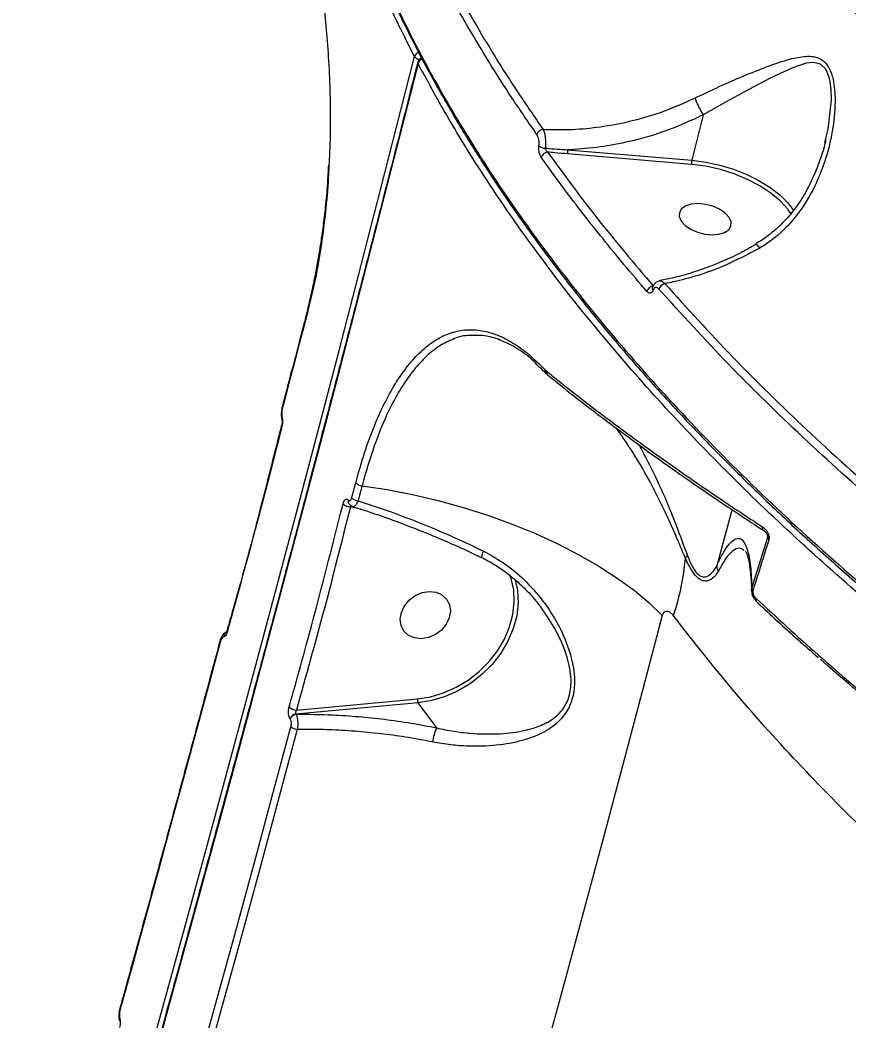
# Model space of a CAD drawing. Header units: millimetres. Extents: x -7151 to 6134, y -5040 to 5562.
# Drawn here: x -3970.8 to -3830.7, y -452.3 to -283.1 of the extents above; entities that cross this region are included whole.
import ezdxf

# ---------------------------------------------------------------- set-up
doc = ezdxf.new("R2010")
doc.units = ezdxf.units.MM
for name, color, linetype in [('DIKOM_ОБЪЕКТ', 7, 'Continuous'), ('DIKOM_РАЗМЕР_ЗОНА', 7, 'Continuous'), ('DIKOM_РАЗМЕР_ОБЪЕКТА', 7, 'Continuous')]:
    doc.layers.add(name, color=color, linetype=linetype)
doc.styles.add('style1', font='arial.ttf', dxfattribs={"width": 0.8})
doc.dimstyles.new('1-50', dxfattribs={"dimtxt": 300, "dimasz": 200, "dimexe": 100, "dimexo": 0, "dimgap": 100, "dimtad": 1, "dimtxsty": 'style1', "dimcen": 200, "dimclrd": 7, "dimclre": 7, "dimclrt": 7, "dimadec": 1, "dimazin": 2, "dimtfac": 1, "dimtmove": 0, "dimatfit": 2, "dimfxl": 0, "dimlwd": 25, "dimlwe": 18, "dimarcsym": 0})

# ---------------------------------------------------------------- blocks, each defined once
blk = doc.blocks.new('*D0')
at = {"layer": 'Defpoints', "color": 0, "transparency": 16777216}
for p in [(4133.55, 168.74), (-4567.47, -1241.13), (4133.55, -4153.12)]:
    blk.add_point(p, dxfattribs=at)
at = {"layer": 'DIKOM_РАЗМЕР_ОБЪЕКТА', "color": 7, "lineweight": 18, "transparency": 16777216}
for p, q in [((4133.55, 168.74), (4133.55, -4253.12)), ((-4567.47, -1241.13), (-4567.47, -4253.12))]:
    blk.add_line(p, q, dxfattribs=at)
at = {"layer": 'DIKOM_РАЗМЕР_ОБЪЕКТА', "color": 7, "lineweight": 25, "transparency": 16777216}
blk.add_line((-4367.47, -4153.12), (3933.55, -4153.12), dxfattribs=at)
at = {"layer": 'DIKOM_РАЗМЕР_ОБЪЕКТА', "color": 7, "transparency": 16777216}
for points in [[(-4367.47, -4119.79), (-4367.47, -4186.45), (-4567.47, -4153.12)], [(3933.55, -4119.79), (3933.55, -4186.45), (4133.55, -4153.12)]]:
    blk.add_solid(points, dxfattribs=at)
at = {"layer": 'DIKOM_РАЗМЕР_ОБЪЕКТА', "color": 7, "transparency": 16777216, "insert": (150.61, -3899.95), "char_height": 300, "attachment_point": 5, "style": 'style1'}
blk.add_mtext('8700', dxfattribs=at)
blk = doc.blocks.new('*D1')
at = {"layer": 'Defpoints', "color": 0, "transparency": 16777216}
for p in [(-2392.45, 3674.75), (-6010.84, -1738.88), (-3202.89, -1738.88)]:
    blk.add_point(p, dxfattribs=at)
at = {"layer": 'DIKOM_РАЗМЕР_ОБЪЕКТА', "color": 7, "lineweight": 18, "transparency": 16777216}
for p, q in [((-2392.45, 3674.75), (-6110.84, 3674.75)), ((-3202.89, -1738.88), (-6110.84, -1738.88))]:
    blk.add_line(p, q, dxfattribs=at)
at = {"layer": 'DIKOM_РАЗМЕР_ОБЪЕКТА', "color": 7, "lineweight": 25, "transparency": 16777216}
blk.add_line((-6010.84, 3474.75), (-6010.84, -1538.88), dxfattribs=at)
at = {"layer": 'DIKOM_РАЗМЕР_ОБЪЕКТА', "color": 7, "transparency": 16777216}
for points in [[(-6044.18, 3474.75), (-5977.51, 3474.75), (-6010.84, 3674.75)], [(-6044.18, -1538.88), (-5977.51, -1538.88), (-6010.84, -1738.88)]]:
    blk.add_solid(points, dxfattribs=at)
at = {"layer": 'DIKOM_РАЗМЕР_ОБЪЕКТА', "color": 7, "transparency": 16777216, "insert": (-6264.01, 967.94), "char_height": 300, "attachment_point": 5, "rotation": 90, "style": 'style1'}
blk.add_mtext('5400', dxfattribs=at)
blk = doc.blocks.new('*D2')
at = {"layer": 'Defpoints', "color": 0, "transparency": 16777216}
for p in [(-3409.24, 5551.13), (-6701.17, -3742.74), (-3065.41, -3742.74)]:
    blk.add_point(p, dxfattribs=at)
at = {"layer": 'DIKOM_РАЗМЕР_ЗОНА', "color": 7, "lineweight": 18, "transparency": 16777216}
for p, q in [((-3409.24, 5551.13), (-6801.17, 5551.13)), ((-3065.41, -3742.74), (-6801.17, -3742.74))]:
    blk.add_line(p, q, dxfattribs=at)
at = {"layer": 'DIKOM_РАЗМЕР_ЗОНА', "color": 7, "lineweight": 25, "transparency": 16777216}
blk.add_line((-6701.17, 5351.13), (-6701.17, -3542.74), dxfattribs=at)
at = {"layer": 'DIKOM_РАЗМЕР_ЗОНА', "color": 7, "transparency": 16777216}
for points in [[(-6734.5, 5351.13), (-6667.84, 5351.13), (-6701.17, 5551.13)], [(-6734.5, -3542.74), (-6667.84, -3542.74), (-6701.17, -3742.74)]]:
    blk.add_solid(points, dxfattribs=at)
at = {"layer": 'DIKOM_РАЗМЕР_ЗОНА', "color": 7, "transparency": 16777216, "insert": (-6954.45, 885.88), "char_height": 300, "attachment_point": 5, "rotation": 90, "style": 'style1'}
blk.add_mtext('9300', dxfattribs=at)
blk = doc.blocks.new('*D3')
at = {"layer": 'Defpoints', "color": 0, "transparency": 16777216}
for p in [(6133.55, 253.24), (-5802.46, -2467.19), (6133.55, -4939.78)]:
    blk.add_point(p, dxfattribs=at)
at = {"layer": 'DIKOM_РАЗМЕР_ЗОНА', "color": 7, "lineweight": 18, "transparency": 16777216}
for p, q in [((6133.55, 253.24), (6133.55, -5039.78)), ((-5802.46, -2467.19), (-5802.46, -5039.78))]:
    blk.add_line(p, q, dxfattribs=at)
at = {"layer": 'DIKOM_РАЗМЕР_ЗОНА', "color": 7, "lineweight": 25, "transparency": 16777216}
blk.add_line((-5602.46, -4939.78), (5933.55, -4939.78), dxfattribs=at)
at = {"layer": 'DIKOM_РАЗМЕР_ЗОНА', "color": 7, "transparency": 16777216}
for points in [[(-5602.46, -4906.44), (-5602.46, -4973.11), (-5802.46, -4939.78)], [(5933.55, -4906.44), (5933.55, -4973.11), (6133.55, -4939.78)]]:
    blk.add_solid(points, dxfattribs=at)
at = {"layer": 'DIKOM_РАЗМЕР_ЗОНА', "color": 7, "transparency": 16777216, "insert": (186.61, -4686.61), "char_height": 300, "attachment_point": 5, "style": 'style1'}
blk.add_mtext('11950', dxfattribs=at)

msp = doc.modelspace()

# ---------------------------------------------------------------- linework, layer by layer
at = {"layer": 'DIKOM_ОБЪЕКТ', "color": 7, "linetype": 'Continuous', "lineweight": 15}
for p, q in [((-3855.363, -299.188), (-3857.289, -306.843)), ((-3834.828, -303.852), (-3834.715, -303.415)), ((-3857.317, -307.538), (-3878.296, -305.771)), ((-3878.269, -305.076), (-3857.289, -306.843)), ((-3840.881, -314.258), (-3840.032, -315.393)), ((-3919.329, -316.19), (-3919.327, -316.185)), ((-3840.565, -315.862), (-3841.002, -315.236)), ((-3863.947, -328.34), (-3863.942, -328.328)), ((-3882.096, -342.244), (-3881.924, -342.4)), ((-3881.954, -342.844), (-3881.92, -342.878)), ((-3881.924, -342.4), (-3881.901, -342.419)), ((-3881.669, -343.102), (-3881.661, -343.108)), ((-3926.581, -350.608), (-3926.579, -350.62)), ((-3915.341, -364.285), (-3915.331, -364.298)), ((-3915.22, -364.935), (-3915.21, -364.947)), ((-3913.119, -365.869), (-3914.99, -365.425)), ((-3852.964, -375.127), (-3850.458, -365.925)), ((-3844.449, -370.566), (-3844.467, -370.276)), ((-3847.131, -379.165), (-3844.449, -370.566)), ((-3935.85, -386.396), (-3935.847, -386.385)), ((-3937.036, -388.133), (-3937.033, -388.121)), ((-3903.538, -398.565), (-3924.195, -400.469)), ((-3924.115, -399.779), (-3903.665, -397.894)), ((-3900.397, -402.803), (-3903.538, -398.565)), ((-3924.195, -400.469), (-3924.185, -400.482)), ((-3925.161, -401.307), (-3925.171, -401.295))]:
    msp.add_line(p, q, dxfattribs=at)
at = {"layer": 'DIKOM_ОБЪЕКТ', "color": 7, "linetype": 'Continuous', "lineweight": 15, "flags": 128}
for points in [[(-3976.183, -554.766), (-3973.135, -544.149), (-3969.073, -529.933), (-3965.045, -515.755), (-3961.053, -501.623), (-3957.1, -487.548), (-3953.188, -473.538), (-3949.321, -459.603), (-3945.5, -445.751), (-3941.729, -431.992), (-3938.009, -418.335), (-3934.343, -404.789), (-3930.734, -391.362), (-3927.183, -378.064), (-3923.693, -364.903), (-3920.267, -351.888), (-3916.907, -339.027), (-3913.614, -326.329), (-3910.392, -313.802), (-3907.241, -301.454), (-3904.165, -289.294)], [(-3903.553, -290.468), (-3906.62, -302.592), (-3909.761, -314.903), (-3912.974, -327.392), (-3916.256, -340.052), (-3919.607, -352.874), (-3923.022, -365.85), (-3926.501, -378.972), (-3930.041, -392.23), (-3933.64, -405.616), (-3937.295, -419.121), (-3941.004, -432.737), (-3944.764, -446.455), (-3948.573, -460.265), (-3952.429, -474.158), (-3956.328, -488.126), (-3960.269, -502.159), (-3964.25, -516.248), (-3968.266, -530.384), (-3972.315, -544.557), (-3975.338, -555.085)], [(-3834.715, -303.415), (-3834.243, -301.589), (-3833.701, -296.613), (-3833.733, -294.878), (-3833.957, -293.218), (-3834.455, -291.757), (-3834.675, -291.393), (-3835.485, -290.634), (-3835.703, -290.527), (-3836.804, -290.316), (-3837.966, -290.453), (-3840.403, -291.26), (-3843.955, -292.924), (-3847.746, -294.935), (-3851.467, -296.977), (-3855.36, -299.178), (-3855.363, -299.18), (-3855.363, -299.18)], [(-3841.002, -315.236), (-3841.083, -315.13), (-3842.357, -313.722), (-3843.936, -312.388), (-3845.784, -311.161), (-3847.855, -310.07), (-3850.1, -309.142), (-3852.463, -308.4), (-3854.888, -307.861), (-3857.317, -307.538)], [(-3857.289, -306.843), (-3854.917, -307.152), (-3852.544, -307.663), (-3850.224, -308.363), (-3848.005, -309.237), (-3845.936, -310.267), (-3844.063, -311.431), (-3842.424, -312.702), (-3841.058, -314.054), (-3840.881, -314.258)], [(-3851.745, -319.063), (-3851.05, -318.585), (-3850.678, -317.963), (-3850.658, -317.248), (-3850.992, -316.497), (-3851.653, -315.773), (-3852.587, -315.132), (-3853.72, -314.628), (-3854.958, -314.301), (-3856.202, -314.177), (-3857.35, -314.267), (-3858.311, -314.563), (-3859.005, -315.042), (-3859.378, -315.664), (-3859.398, -316.379), (-3859.064, -317.129), (-3858.403, -317.854), (-3857.469, -318.494), (-3856.337, -318.998), (-3855.098, -319.325), (-3853.855, -319.449), (-3852.706, -319.359), (-3851.745, -319.063)], [(-3919.272, -316.264), (-3919.319, -316.227), (-3919.33, -316.193), (-3919.329, -316.19)], [(-3922.117, -332.081), (-3922.656, -334.147), (-3923.196, -336.217), (-3923.738, -338.291), (-3924.282, -340.369), (-3924.827, -342.451), (-3925.374, -344.536), (-3925.922, -346.626), (-3926.472, -348.72)], [(-3926.622, -351.791), (-3926.62, -351.759), (-3926.616, -351.741)], [(-3926.574, -351.925), (-3926.615, -351.84), (-3926.622, -351.791)], [(-3914.754, -363.915), (-3914.671, -363.597), (-3914.588, -363.28), (-3914.504, -362.962), (-3914.421, -362.645), (-3914.338, -362.328), (-3914.254, -362.011), (-3914.171, -361.694), (-3914.088, -361.377)], [(-3913.024, -361.872), (-3913.108, -362.189), (-3913.191, -362.506), (-3913.274, -362.823), (-3913.357, -363.14), (-3913.441, -363.457), (-3913.524, -363.774), (-3913.607, -364.091), (-3913.691, -364.409)], [(-3913.024, -361.872), (-3908.762, -362.525), (-3904.47, -363.358), (-3900.181, -364.364), (-3895.93, -365.536), (-3891.748, -366.864), (-3887.67, -368.339), (-3883.726, -369.948), (-3879.948, -371.679), (-3876.363, -373.519), (-3873.002, -375.453), (-3869.889, -377.467), (-3867.049, -379.544), (-3864.504, -381.668), (-3862.274, -383.824)], [(-3892.834, -373.981), (-3892.837, -373.979), (-3892.838, -373.977)], [(-3903.665, -397.894), (-3901.439, -397.535), (-3899.232, -396.874), (-3897.093, -395.926), (-3895.069, -394.711), (-3893.203, -393.256), (-3891.537, -391.592), (-3890.107, -389.756), (-3888.945, -387.789), (-3888.075, -385.733), (-3887.517, -383.633), (-3887.283, -381.535), (-3887.379, -379.485), (-3887.801, -377.528), (-3888.033, -376.851)], [(-3887.125, -377.739), (-3886.742, -379.581), (-3886.644, -381.695), (-3886.885, -383.858), (-3887.46, -386.024), (-3888.357, -388.144), (-3889.555, -390.173), (-3891.03, -392.066), (-3892.748, -393.782), (-3894.672, -395.283), (-3896.76, -396.536), (-3898.966, -397.514), (-3901.242, -398.195), (-3903.538, -398.565)], [(-3906.374, -383.27), (-3905.856, -382.169), (-3905.053, -381.194), (-3904.028, -380.424), (-3902.867, -379.923), (-3901.662, -379.729), (-3900.511, -379.86), (-3899.508, -380.305), (-3898.733, -381.027), (-3898.25, -381.968), (-3898.097, -383.052), (-3898.287, -384.191), (-3898.805, -385.292), (-3899.608, -386.267), (-3900.632, -387.037), (-3901.794, -387.538), (-3902.999, -387.731), (-3904.15, -387.6), (-3905.153, -387.156), (-3905.928, -386.434), (-3906.411, -385.493), (-3906.564, -384.409), (-3906.374, -383.27)], [(-3862.274, -383.824), (-3865.49, -396.041), (-3868.766, -408.393), (-3872.099, -420.872), (-3875.486, -433.471), (-3878.926, -446.182), (-3882.416, -458.995), (-3885.955, -471.903), (-3889.539, -484.898), (-3893.166, -497.971), (-3896.835, -511.113), (-3900.542, -524.317)], [(-3936.986, -388.286), (-3939.041, -395.924), (-3941.113, -403.6), (-3943.202, -411.312), (-3945.309, -419.06), (-3947.432, -426.841), (-3949.571, -434.654), (-3951.726, -442.498), (-3953.897, -450.37)], [(-3941.262, -462.194), (-3939.178, -454.636), (-3937.109, -447.106), (-3935.054, -439.606), (-3933.016, -432.136), (-3930.994, -424.699), (-3928.988, -417.296), (-3927, -409.929), (-3925.029, -402.599)], [(-3923.958, -403.065), (-3925.928, -410.39), (-3927.915, -417.752), (-3929.919, -425.15), (-3931.94, -432.581), (-3933.976, -440.045), (-3936.028, -447.54), (-3938.097, -455.065), (-3940.179, -462.617)]]:
    msp.add_lwpolyline(points, dxfattribs=at)
at = {"layer": 'DIKOM_ОБЪЕКТ', "color": 7, "linetype": 'Continuous', "lineweight": 15}
for centre, radius, start, end in [((-3903.07, -289.639), 1.148, 109.64495, 162.51208), ((-3903.141, -288.59), 1.243, 214.52191, 258.55444), ((-3903.251, -290.288), 0.352, 166.94672, 210.80657), ((-3902.624, -290.453), 1, 110.00018, 165.86384), ((-3902.454, -290.815), 1.152, 110.36056, 162.50542), ((-3882.239, -302.898), 1.293, 98.34477, 161.93274), ((-3882.038, -303.11), 1.691, 230.43467, 269.26971), ((-3881.514, -306.763), 1.296, 96.32856, 162.05694), ((-3876.653, -305.488), 1.667, 165.67566, 189.76882), ((-3855.683, -307.255), 1.658, 165.61029, 189.83418), ((-3863.544, -329.43), 1.377, 101.20914, 162.81172), ((-3861.51, -329.044), 1.391, 103.97318, 162.74215), ((-3863.434, -328.495), 0.536, 163.23817, 218.44618), ((-3921.899, -331.937), 0.261, 165.53983, 213.39542), ((-3881.467, -342.412), 0.651, 165.04292, 221.60047), ((-3881.194, -342.532), 0.742, 169.75227, 230.1389), ((-3881.172, -342.552), 0.741, 169.60482, 227.30734), ((-3926.283, -348.581), 0.235, 167.22252, 216.22965), ((-3926.194, -350.547), 0.392, 148.63433, 189.0131), ((-3912.885, -360.184), 1.694, 224.7488, 265.26665), ((-3914.97, -363.542), 1.883, 227.94514, 269.39009), ((-3914.629, -364.488), 0.74, 164.07626, 218.08343), ((-3914.618, -364.501), 0.742, 164.11295, 217.13524), ((-3913.545, -362.703), 1.712, 225.06795, 265.13082), ((-3844.739, -368.928), 0.649, 168.36542, 233.14601), ((-3843.891, -370.575), 0.558, 179.08762, 227.8829), ((-3890.22, -374.182), 2.626, 150.82181, 175.51378), ((-3857.023, -374.954), 1.605, 128.14627, 147.21739), ((-3899.189, -370.704), 40.956, 341.30431, 355.26558), ((-3846.588, -379.162), 0.544, 180.23876, 228.9241), ((-3845.927, -381.102), 0.536, 158.32951, 221.12461), ((-3935.386, -387.474), 1.006, 125.8876, 176.11896), ((-3935.638, -386.434), 0.215, 169.85608, 219.274), ((-3936.804, -388.143), 0.232, 177.50552, 218.06798), ((-3924.016, -397.816), 1.965, 227.37132, 267.13266), ((-3902.547, -398.03), 1.126, 173.08062, 208.40192), ((-3924.043, -401.639), 1.18, 97.43929, 163.04425), ((-3924.033, -401.651), 1.18, 97.4412, 163.04438), ((-3923.731, -401.079), 1.999, 229.49998, 263.46628), ((-3894.377, -405.837), 6.742, 153.24835, 174.40952), ((-3953.83, -450.264), 0.126, 172.26596, 237.53706), ((-3953.509, -452.21), 0.534, 149.09447, 194.54927)]:
    msp.add_arc(centre, radius, start, end, dxfattribs=at)
for points, knots in [([(-3869.223, -139.016), (-3870.119, -142.085), (-3872.098, -148.863), (-3873.812, -159.794), (-3874.577, -171.713), (-3874.104, -183.963), (-3872.444, -196.266), (-3869.619, -208.583), (-3865.692, -220.868), (-3860.596, -233.319), (-3854.301, -245.898), (-3846.798, -258.564), (-3838.251, -271.044), (-3828.708, -283.3), (-3818.245, -295.298), (-3806.696, -307.227), (-3794.055, -319.04), (-3780.341, -330.692), (-3765.843, -341.938), (-3750.626, -352.746), (-3734.771, -363.096), (-3718.032, -373.148), (-3700.431, -382.852), (-3682.012, -392.167), (-3664.487, -400.267), (-3648.077, -407.299), (-3637.921, -411.271), (-3632.838, -413.259)], [0, 0, 0, 0, 0.0333562, 0.0736626, 0.1151388, 0.1566488, 0.1981251, 0.2384609, 0.2788275, 0.3191634, 0.3606677, 0.4022057, 0.4437097, 0.484112, 0.524545, 0.5649471, 0.6065174, 0.6481217, 0.6896917, 0.7301948, 0.7707287, 0.8112325, 0.8529038, 0.8946083, 0.9362801, 0.9681102, 1, 1, 1, 1]), ([(-3921.809, -236.192), (-3921.779, -236.386), (-3921.41, -238.777), (-3920.415, -243.396), (-3918.8, -250.044), (-3916.846, -256.722), (-3914.594, -263.426), (-3912.033, -270.159), (-3909.162, -276.923), (-3905.979, -283.72), (-3902.494, -290.538), (-3898.717, -297.346), (-3894.661, -304.119), (-3890.335, -310.847), (-3885.735, -317.538), (-3880.861, -324.191), (-3875.714, -330.807), (-3870.293, -337.386), (-3864.601, -343.927), (-3858.635, -350.431), (-3852.396, -356.897), (-3845.883, -363.326), (-3839.103, -369.711), (-3832.075, -376.034), (-3824.819, -382.275), (-3817.352, -388.421), (-3809.675, -394.472), (-3801.788, -400.427), (-3793.692, -406.287), (-3785.387, -412.052), (-3776.873, -417.721), (-3768.15, -423.296), (-3759.219, -428.774), (-3750.079, -434.157), (-3740.733, -439.442), (-3731.204, -444.616), (-3721.522, -449.663), (-3711.71, -454.57), (-3701.778, -459.333), (-3691.724, -463.952), (-3681.548, -468.43), (-3671.25, -472.765), (-3660.831, -476.959), (-3650.29, -481.009), (-3639.628, -484.917), (-3628.845, -488.683), (-3617.94, -492.301), (-3607.684, -495.551), (-3601.033, -497.521), (-3598.083, -498.394)], [0, 0, 0, 0, 0.0019167, 0.0235525, 0.0451759, 0.06681, 0.0884727, 0.1101881, 0.1319809, 0.153875, 0.175888, 0.1979013, 0.219766, 0.2415625, 0.2633087, 0.2850218, 0.306719, 0.3284182, 0.3501318, 0.3718763, 0.3936685, 0.4155259, 0.4374661, 0.4594351, 0.4813338, 0.5031573, 0.5249235, 0.5466499, 0.5683541, 0.5900533, 0.611763, 0.6334967, 0.6552726, 0.6771069, 0.6990171, 0.7209868, 0.7429119, 0.7647513, 0.7865284, 0.8082613, 0.8299664, 0.8516612, 0.8733633, 0.8950841, 0.9168418, 0.9386526, 0.9605336, 0.9824917, 1, 1, 1, 1]), ([(-3921.662, -235.923), (-3921.03, -239.371), (-3919.555, -247.418), (-3915.702, -260.212), (-3910.348, -274.222), (-3903.804, -287.968), (-3896.226, -301.397), (-3887.721, -314.476), (-3878.064, -327.58), (-3867.24, -340.666), (-3855.257, -353.691), (-3842.201, -366.545), (-3828.093, -379.185), (-3812.971, -391.57), (-3796.775, -403.737), (-3779.516, -415.632), (-3761.228, -427.208), (-3742.314, -438.208), (-3722.855, -448.61), (-3702.939, -458.402), (-3682.242, -467.744), (-3660.805, -476.586), (-3638.681, -484.869), (-3617.719, -492.01), (-3604.052, -496.135), (-3598.008, -497.96)], [0, 0, 0, 0, 0.0339694, 0.0792694, 0.1246064, 0.1699064, 0.2123429, 0.2548096, 0.297246, 0.3408235, 0.384434, 0.4280116, 0.4720328, 0.5160882, 0.5601098, 0.6054103, 0.6507469, 0.6960471, 0.7400688, 0.7841243, 0.8281453, 0.873446, 0.9187831, 0.9640833, 1, 1, 1, 1]), ([(-3904.165, -289.294), (-3905.511, -286.612), (-3909.136, -279.385), (-3914.07, -267.609), (-3918.483, -254.038), (-3921.041, -244.575), (-3921.749, -239.699), (-3921.812, -239.27)], [0, 0, 0, 0, 0.160081, 0.4312698, 0.7026662, 0.9738546, 1, 1, 1, 1]), ([(-3883.468, -302.497), (-3884.892, -300.426), (-3889.058, -294.37), (-3895.283, -284.275), (-3901.817, -272.185), (-3907.477, -260.044), (-3910.439, -251.947), (-3911.92, -247.899)], [0, 0, 0, 0, 0.1144537, 0.334765, 0.5550759, 0.7775379, 1, 1, 1, 1]), ([(-3910.81, -247.146), (-3909.347, -251.145), (-3906.423, -259.145), (-3900.81, -271.22), (-3894.284, -283.321), (-3888.03, -293.472), (-3883.848, -299.553), (-3882.427, -301.619)], [0, 0, 0, 0, 0.2203106, 0.4406216, 0.6630839, 0.885545, 1, 1, 1, 1]), ([(-3919.985, -276.907), (-3919.932, -277.244), (-3919.646, -279.084), (-3919.233, -282.8), (-3918.778, -288.01), (-3918.484, -293.49), (-3918.371, -299.123), (-3918.408, -303.876), (-3918.566, -306.721), (-3918.618, -307.657)], [0, 0, 0, 0, 0.0391054, 0.2135278, 0.3885966, 0.5642296, 0.7393023, 0.9142103, 1, 1, 1, 1]), ([(-3856.759, -296.323), (-3855.377, -295.667), (-3852.577, -294.337), (-3848.478, -292.559), (-3844.478, -290.947), (-3840.996, -289.762), (-3838.461, -289.242), (-3836.76, -289.271), (-3835.478, -289.641), (-3834.253, -290.71), (-3833.508, -292.517), (-3833.165, -294.477), (-3832.991, -297.33), (-3833.329, -301.375), (-3834.489, -306.4), (-3836.394, -311.287), (-3838.819, -315.365), (-3841.608, -318.601), (-3843.895, -320.529), (-3845.385, -321.439), (-3845.789, -321.686)], [0, 0, 0, 0, 0.0704064, 0.1427068, 0.2195575, 0.2979667, 0.3555911, 0.384868, 0.4149672, 0.4491212, 0.4886805, 0.5172634, 0.5465218, 0.6240218, 0.7036978, 0.782813, 0.8640058, 0.92047, 0.9784149, 1, 1, 1, 1]), ([(-3903.594, -290.209), (-3904.08, -292.139), (-3905.492, -297.735), (-3907.876, -307.121), (-3910.764, -318.412), (-3913.714, -329.851), (-3916.72, -341.431), (-3919.782, -353.145), (-3922.9, -364.986), (-3926.069, -376.949), (-3929.29, -389.027), (-3932.56, -401.214), (-3935.878, -413.501), (-3939.241, -425.884), (-3942.648, -438.355), (-3946.097, -450.908), (-3949.586, -463.535), (-3953.113, -476.229), (-3956.677, -488.985), (-3960.275, -501.794), (-3963.905, -514.65), (-3967.566, -527.545), (-3971.256, -540.475), (-3973.881, -549.642), (-3975.283, -554.501), (-3975.437, -555.036)], [0, 0, 0, 0, 0.0243084, 0.070495, 0.1166827, 0.162871, 0.209059, 0.2552475, 0.3014364, 0.3476255, 0.3938147, 0.4400039, 0.4861935, 0.5323829, 0.5785729, 0.6247626, 0.6709528, 0.7171427, 0.7633329, 0.8095233, 0.8557135, 0.9019041, 0.9480943, 0.9942847, 1, 1, 1, 1]), ([(-3207.459, -494.038), (-3210.488, -495.409), (-3218.711, -499.131), (-3232.926, -504.653), (-3250.294, -510.407), (-3268.527, -515.45), (-3287.522, -519.772), (-3307.195, -523.346), (-3327.49, -526.158), (-3348.386, -528.185), (-3369.836, -529.44), (-3391.769, -529.927), (-3414.081, -529.644), (-3436.67, -528.591), (-3459.467, -526.765), (-3482.437, -524.153), (-3505.54, -520.776), (-3528.702, -516.649), (-3551.816, -511.794), (-3574.773, -506.233), (-3597.501, -499.976), (-3619.956, -493.019), (-3642.107, -485.389), (-3663.888, -477.114), (-3685.198, -468.236), (-3705.936, -458.792), (-3726.032, -448.809), (-3745.441, -438.292), (-3764.143, -427.27), (-3782.086, -415.78), (-3799.189, -403.878), (-3815.37, -391.617), (-3829.859, -379.62), (-3842.791, -367.948), (-3854.313, -356.654), (-3865.058, -345.165), (-3874.977, -333.532), (-3883.989, -321.861), (-3892.071, -310.18), (-3898.546, -299.729), (-3902.103, -293.149), (-3903.553, -290.468)], [0, 0, 0, 0, 0.0156533, 0.0424907, 0.0694122, 0.0963769, 0.1233417, 0.1502637, 0.1771004, 0.2039377, 0.2308593, 0.2578243, 0.2847892, 0.3117109, 0.3385481, 0.3653846, 0.392306, 0.4192702, 0.4462348, 0.4731562, 0.499993, 0.5268301, 0.5537514, 0.5807162, 0.6076811, 0.6346027, 0.6614393, 0.6882764, 0.7151979, 0.7421626, 0.7691275, 0.7960488, 0.8228858, 0.8459641, 0.8691647, 0.8923929, 0.9156208, 0.9388215, 0.961584, 0.9843465, 1, 1, 1, 1]), ([(-3882.427, -301.619), (-3880.972, -301.651), (-3877.954, -301.719), (-3873.307, -301.318), (-3868.112, -300.42), (-3862.482, -298.879), (-3858.68, -297.181), (-3856.759, -296.323)], [0, 0, 0, 0, 0.1665387, 0.3455574, 0.5267573, 0.7607846, 1, 1, 1, 1]), ([(-3856.759, -296.323), (-3856.747, -296.357), (-3856.675, -296.575), (-3856.488, -297.056), (-3856.151, -297.792), (-3855.753, -298.554), (-3855.493, -298.971), (-3855.363, -299.18)], [0, 0, 0, 0, 0.0429043, 0.2680111, 0.5119906, 0.7560126, 1, 1, 1, 1]), ([(-3855.363, -299.188), (-3857.343, -300.099), (-3861.347, -301.943), (-3867.263, -303.64), (-3872.793, -304.666), (-3876.293, -304.993), (-3878.12, -305.07), (-3878.269, -305.076)], [0, 0, 0, 0, 0.2754274, 0.5570728, 0.767802, 0.9811352, 1, 1, 1, 1]), ([(-3855.363, -299.18), (-3855.363, -299.181), (-3855.362, -299.183), (-3855.363, -299.186), (-3855.363, -299.188)], [0, 0, 0, 0, 0.4028489, 1, 1, 1, 1]), ([(-3883.115, -304.413), (-3883.097, -304.261), (-3883.063, -303.958), (-3883.107, -303.457), (-3883.218, -302.987), (-3883.353, -302.672), (-3883.445, -302.533), (-3883.468, -302.497)], [0, 0, 0, 0, 0.2256744, 0.4513729, 0.6801788, 0.9175861, 1, 1, 1, 1]), ([(-3882.427, -301.619), (-3882.398, -301.678), (-3882.287, -301.91), (-3882.128, -302.433), (-3882.007, -303.214), (-3881.973, -304.044), (-3882.031, -304.548), (-3882.06, -304.8)], [0, 0, 0, 0, 0.0811906, 0.3161484, 0.5445813, 0.7717919, 1, 1, 1, 1]), ([(-3882.748, -306.364), (-3882.772, -306.327), (-3882.867, -306.184), (-3883.007, -305.861), (-3883.121, -305.382), (-3883.167, -304.873), (-3883.132, -304.566), (-3883.115, -304.413)], [0, 0, 0, 0, 0.0825401, 0.3217051, 0.5512845, 0.7756116, 1, 1, 1, 1]), ([(-3834.653, -303.435), (-3834.667, -303.501), (-3834.909, -304.643), (-3835.593, -306.823), (-3836.793, -309.884), (-3838.213, -312.593), (-3839.769, -314.986), (-3841.484, -317.045), (-3843.453, -318.884), (-3845.141, -320.197), (-3846.228, -320.791), (-3846.533, -320.957)], [0, 0, 0, 0, 0.009321, 0.1602667, 0.3137031, 0.4611804, 0.5805498, 0.706881, 0.830693, 0.9524859, 1, 1, 1, 1]), ([(-3882.06, -304.8), (-3881.978, -304.806), (-3880.716, -304.907), (-3879.451, -304.994), (-3878.269, -305.076)], [0, 0, 0, 0, 0.06460107, 1, 1, 1, 1]), ([(-3882.06, -304.8), (-3882.06, -304.845), (-3882.06, -304.897), (-3882.035, -305.009), (-3881.983, -305.136), (-3881.867, -305.3), (-3881.751, -305.41), (-3881.676, -305.461), (-3881.657, -305.474)], [0, 0, 0, 0, 0.17223029, 0.19858784, 0.41202658, 0.64812752, 0.90856902, 1, 1, 1, 1]), ([(-3881.657, -305.474), (-3878.886, -309.263), (-3873.337, -316.849), (-3866.989, -324.333), (-3863.811, -328.079)], [0, 0, 0, 0, 0.4994491, 1, 1, 1, 1]), ([(-3878.296, -305.771), (-3879.024, -305.708), (-3880.144, -305.611), (-3881.264, -305.51), (-3881.657, -305.474)], [0, 0, 0, 0, 0.64952526, 1, 1, 1, 1]), ([(-3918.7, -307.649), (-3918.757, -308.69), (-3918.888, -311.078), (-3919.121, -313.931), (-3919.329, -315.712), (-3919.384, -316.176)], [0, 0, 0, 0, 0.3637671, 0.8339955, 1, 1, 1, 1]), ([(-3918.618, -307.657), (-3918.66, -308.637), (-3918.787, -311.529), (-3919.079, -314.379), (-3919.272, -316.264)], [0, 0, 0, 0, 0.3389354, 1, 1, 1, 1]), ([(-3864.86, -329.023), (-3865.188, -328.643), (-3866.832, -326.744), (-3870.795, -322.04), (-3876.544, -314.877), (-3880.679, -309.202), (-3882.748, -306.364)], [0, 0, 0, 0, 0.0507675, 0.2538462, 0.6266937, 1, 1, 1, 1]), ([(-3919.272, -316.264), (-3919.622, -318.979), (-3920.152, -323.092), (-3921.186, -328.31), (-3921.807, -330.824), (-3922.117, -332.081)], [0, 0, 0, 0, 0.49276591, 0.74638522, 1, 1, 1, 1]), ([(-3919.407, -316.179), (-3919.43, -316.406), (-3919.558, -317.638), (-3919.735, -318.838), (-3919.879, -319.816)], [0, 0, 0, 0, 0.1848938, 1, 1, 1, 1]), ([(-3919.879, -319.816), (-3919.92, -320.123), (-3920.134, -321.729), (-3920.622, -324.555), (-3921.358, -328.239), (-3921.9, -330.667), (-3922.217, -331.823), (-3922.223, -331.846)], [0, 0, 0, 0, 0.0724814, 0.3792656, 0.6867042, 0.993875, 1, 1, 1, 1]), ([(-3846.463, -321.08), (-3847.125, -321.46), (-3848.792, -322.417), (-3851.542, -323.72), (-3854.681, -325.01), (-3857.846, -326.058), (-3860.54, -326.789), (-3862.148, -327.069), (-3862.72, -327.169)], [0, 0, 0, 0, 0.12513447, 0.31522692, 0.50683872, 0.69961703, 0.89310876, 1, 1, 1, 1]), ([(-3845.789, -321.686), (-3845.811, -321.659), (-3845.904, -321.54), (-3846.107, -321.307), (-3846.334, -321.098), (-3846.405, -321.125), (-3846.436, -321.136)], [0, 0, 0, 0, 0.0676107, 0.2959744, 0.7022521, 1, 1, 1, 1]), ([(-3845.789, -321.686), (-3847.876, -322.789), (-3851.311, -324.605), (-3856.247, -326.37), (-3859.512, -327.251), (-3861.371, -327.603), (-3861.845, -327.694)], [0, 0, 0, 0, 0.3957745, 0.6516321, 0.9109977, 1, 1, 1, 1]), ([(-3862.738, -327.276), (-3862.828, -327.286), (-3863.104, -327.318), (-3863.49, -327.605), (-3863.799, -327.964), (-3863.891, -328.247), (-3863.924, -328.348)], [0, 0, 0, 0, 0.1576882, 0.4857698, 0.8170125, 1, 1, 1, 1]), ([(-3862.702, -327.242), (-3862.701, -327.242), (-3862.57, -327.179), (-3862.263, -327.295), (-3861.985, -327.561), (-3861.845, -327.694)], [0, 0, 0, 0, 0.0030463, 0.5013722, 1, 1, 1, 1]), ([(-3861.845, -327.694), (-3858.074, -331.857), (-3850.531, -340.184), (-3837.95, -352.472), (-3824.528, -364.603), (-3814.788, -372.482), (-3809.918, -376.421)], [0, 0, 0, 0, 0.2485956, 0.4971931, 0.7485967, 1, 1, 1, 1]), ([(-3863.853, -328.828), (-3863.865, -328.855), (-3863.924, -329), (-3864.071, -329.203), (-3864.321, -329.318), (-3864.598, -329.271), (-3864.772, -329.106), (-3864.86, -329.023)], [0, 0, 0, 0, 0.0535429, 0.2897497, 0.5263488, 0.7630533, 1, 1, 1, 1]), ([(-3863.944, -328.328), (-3863.947, -328.337), (-3863.953, -328.355), (-3863.95, -328.348), (-3863.948, -328.345)], [0, 0, 0, 0, 0.4829489, 1, 1, 1, 1]), ([(-3862.838, -328.631), (-3862.927, -328.548), (-3863.103, -328.382), (-3863.383, -328.336), (-3863.634, -328.451), (-3863.782, -328.655), (-3863.842, -328.801), (-3863.853, -328.828)], [0, 0, 0, 0, 0.2363908, 0.4726287, 0.7091496, 0.9458364, 1, 1, 1, 1]), ([(-3810.789, -377.469), (-3815.617, -373.565), (-3825.272, -365.756), (-3838.691, -353.648), (-3851.366, -341.29), (-3859.014, -332.851), (-3862.838, -328.631)], [0, 0, 0, 0, 0.2485954, 0.4971936, 0.7485969, 1, 1, 1, 1]), ([(-3922.154, -331.879), (-3922.694, -333.952), (-3924.132, -339.468), (-3925.597, -345.047), (-3926.512, -348.529)], [0, 0, 0, 0, 0.3758587, 1, 1, 1, 1]), ([(-3914.088, -361.377), (-3913.604, -359.653), (-3912.636, -356.206), (-3910.941, -351.636), (-3909.105, -347.591), (-3907.139, -344.115), (-3905.029, -341.166), (-3902.782, -338.805), (-3900.418, -337.041), (-3897.95, -335.895), (-3895.391, -335.403), (-3892.761, -335.547), (-3890.097, -336.314), (-3887.416, -337.711), (-3884.743, -339.633), (-3882.978, -341.375), (-3882.096, -342.244)], [0, 0, 0, 0, 0.0751077, 0.150215, 0.2212819, 0.2925769, 0.3636448, 0.4347699, 0.5061237, 0.577248, 0.64834, 0.7196594, 0.7907513, 0.8604298, 0.9303179, 1, 1, 1, 1]), ([(-3894.933, -336.485), (-3895.029, -336.484), (-3895.977, -336.472), (-3897.714, -337.057), (-3900.115, -338.259), (-3902.405, -340.127), (-3904.575, -342.575), (-3906.614, -345.572), (-3908.792, -349.62), (-3911.027, -354.933), (-3912.359, -359.559), (-3913.024, -361.872)], [0, 0, 0, 0, 0.012411, 0.1230916, 0.2341219, 0.3448046, 0.4554691, 0.566485, 0.6771526, 0.8385768, 1, 1, 1, 1]), ([(-3883.524, -341.272), (-3883.855, -340.956), (-3885.138, -339.728), (-3887.326, -338.297), (-3890.048, -337.011), (-3892.575, -336.372), (-3894.18, -336.449), (-3894.933, -336.485)], [0, 0, 0, 0, 0.0863351, 0.3346068, 0.5647607, 0.7956496, 1, 1, 1, 1]), ([(-3883.771, -341.156), (-3883.368, -341.501), (-3882.758, -342.024), (-3882.151, -342.686), (-3881.945, -342.91)], [0, 0, 0, 0, 0.6600978, 1, 1, 1, 1]), ([(-3881.954, -342.844), (-3881.939, -342.859), (-3881.85, -342.954), (-3881.751, -343.032), (-3881.669, -343.097)], [0, 0, 0, 0, 0.16674867, 1, 1, 1, 1]), ([(-3881.901, -342.419), (-3881.576, -342.681), (-3879.952, -343.993), (-3875.639, -347.41), (-3868.705, -352.683), (-3860.574, -358.538), (-3852.792, -363.912), (-3847.847, -367.168), (-3845.375, -368.797)], [0, 0, 0, 0, 0.0299909, 0.1499482, 0.3900566, 0.6301664, 0.815081, 1, 1, 1, 1]), ([(-3881.679, -343.105), (-3880.22, -344.281), (-3876.856, -346.991), (-3871.273, -351.252), (-3864.987, -355.886), (-3858.417, -360.538), (-3851.815, -365.06), (-3847.281, -368.03), (-3845.122, -369.444)], [0, 0, 0, 0, 0.1344772, 0.3100095, 0.4858182, 0.6621025, 0.8390483, 1, 1, 1, 1]), ([(-3926.507, -348.534), (-3926.522, -348.585), (-3926.611, -348.893), (-3926.672, -349.534), (-3926.681, -350.214), (-3926.581, -350.526), (-3926.557, -350.601)], [0, 0, 0, 0, 0.0786528, 0.4787759, 0.8760855, 1, 1, 1, 1]), ([(-3926.472, -348.72), (-3926.507, -348.877), (-3926.576, -349.191), (-3926.602, -349.712), (-3926.576, -350.1), (-3926.539, -350.291), (-3926.528, -350.343)], [0, 0, 0, 0, 0.2969038, 0.5940647, 0.8895079, 1, 1, 1, 1]), ([(-3926.649, -351.744), (-3927.772, -356.205), (-3930.371, -366.53), (-3933.476, -378.078), (-3935.519, -385.157), (-3935.874, -386.387)], [0, 0, 0, 0, 0.3860044, 0.8933056, 1, 1, 1, 1]), ([(-3926.574, -351.925), (-3926.722, -352.517), (-3927.465, -355.478), (-3930.41, -367.035), (-3933.434, -377.985), (-3935.804, -386.57)], [0, 0, 0, 0, 0.0512236, 0.2561267, 1, 1, 1, 1]), ([(-3926.579, -350.621), (-3926.57, -350.666), (-3926.551, -350.768), (-3926.534, -351.006), (-3926.542, -351.301), (-3926.575, -351.57), (-3926.609, -351.698), (-3926.62, -351.74)], [0, 0, 0, 0, 0.16455513, 0.36769787, 0.61419552, 0.8752148, 1, 1, 1, 1]), ([(-3926.528, -350.343), (-3926.521, -350.382), (-3926.485, -350.559), (-3926.454, -350.927), (-3926.475, -351.447), (-3926.541, -351.766), (-3926.574, -351.925)], [0, 0, 0, 0, 0.08555089, 0.38932, 0.69479342, 1, 1, 1, 1]), ([(-3858.373, -374.085), (-3858.91, -372.816), (-3859.997, -370.247), (-3861.982, -365.757), (-3864.492, -360.819), (-3867.308, -356.043), (-3869.217, -353.306), (-3870.028, -352.142)], [0, 0, 0, 0, 0.1682519, 0.3408798, 0.5771442, 0.8202839, 1, 1, 1, 1]), ([(-3866.289, -354.895), (-3866.241, -354.975), (-3865.226, -356.674), (-3863.387, -360.372), (-3861.16, -365.314), (-3859.446, -369.85), (-3858.492, -372.412), (-3858.015, -373.691)], [0, 0, 0, 0, 0.0143314, 0.3049631, 0.5957015, 0.7981464, 1, 1, 1, 1]), ([(-3925.347, -399.262), (-3925.18, -398.671), (-3924.341, -395.717), (-3921.149, -384.287), (-3918.389, -373.43), (-3916.231, -364.94)], [0, 0, 0, 0, 0.0517097, 0.2585514, 1, 1, 1, 1]), ([(-3914.99, -365.425), (-3916.431, -371.155), (-3919.313, -382.617), (-3922.514, -394.058), (-3924.115, -399.779)], [0, 0, 0, 0, 0.4999185, 1, 1, 1, 1]), ([(-3916.231, -364.94), (-3916.187, -364.795), (-3916.099, -364.503), (-3915.9, -364.217), (-3915.682, -364.091), (-3915.487, -364.13), (-3915.382, -364.242), (-3915.341, -364.285)], [0, 0, 0, 0, 0.2182872, 0.4367887, 0.6530257, 0.8657932, 1, 1, 1, 1]), ([(-3915.331, -364.298), (-3915.324, -364.305), (-3915.276, -364.363), (-3915.177, -364.427), (-3915.051, -364.409), (-3914.932, -364.314), (-3914.831, -364.16), (-3914.778, -363.991), (-3914.754, -363.915)], [0, 0, 0, 0, 0.03402497, 0.25228729, 0.47058346, 0.59799908, 0.81932067, 1, 1, 1, 1]), ([(-3915.207, -364.95), (-3915.104, -365.065), (-3914.931, -365.256), (-3914.679, -365.335), (-3914.578, -365.367)], [0, 0, 0, 0, 0.6007384, 1, 1, 1, 1]), ([(-3914.967, -365.165), (-3914.969, -365.167), (-3914.987, -365.184), (-3914.997, -365.273), (-3914.992, -365.374), (-3914.99, -365.425)], [0, 0, 0, 0, 0.0467656, 0.5157249, 1, 1, 1, 1]), ([(-3914.565, -365.415), (-3913.803, -365.651), (-3911.823, -366.262), (-3908.56, -367.395), (-3904.807, -368.789), (-3901.037, -370.302), (-3897.293, -371.921), (-3894.556, -373.161), (-3893.099, -373.88), (-3892.85, -374.002)], [0, 0, 0, 0, 0.1065311, 0.2770374, 0.4485183, 0.6205775, 0.7928036, 0.9646846, 1, 1, 1, 1]), ([(-3913.691, -364.409), (-3913.751, -364.557), (-3913.887, -364.889), (-3914.104, -365.189), (-3914.339, -365.387), (-3914.473, -365.389), (-3914.558, -365.39)], [0, 0, 0, 0, 0.2415029, 0.5390235, 0.71039488, 1, 1, 1, 1]), ([(-3913.691, -364.409), (-3911.879, -365.002), (-3908.544, -366.094), (-3903.596, -367.979), (-3898.309, -370.159), (-3894.647, -371.892), (-3892.513, -372.902)], [0, 0, 0, 0, 0.25807474, 0.47499911, 0.69407912, 1, 1, 1, 1]), ([(-3845.375, -368.797), (-3845.134, -368.983), (-3844.793, -369.248), (-3844.427, -369.815), (-3844.262, -370.228), (-3844.205, -370.609), (-3844.225, -370.844), (-3844.257, -370.958), (-3844.265, -370.988)], [0, 0, 0, 0, 0.4030207, 0.5733088, 0.7451073, 0.8533539, 0.9617379, 1, 1, 1, 1]), ([(-3845.13, -369.452), (-3845.099, -369.471), (-3844.955, -369.558), (-3844.735, -369.775), (-3844.542, -370.074), (-3844.467, -370.261), (-3844.442, -370.364), (-3844.434, -370.42), (-3844.432, -370.456), (-3844.433, -370.487), (-3844.436, -370.499), (-3844.435, -370.496), (-3844.435, -370.495)], [0, 0, 0, 0, 0.11176959, 0.52034195, 0.71818866, 0.81778499, 0.85886679, 0.88734616, 0.91120339, 0.93614402, 0.98441149, 1, 1, 1, 1]), ([(-3844.449, -370.566), (-3844.446, -370.558), (-3844.441, -370.543), (-3844.433, -370.51), (-3844.431, -370.476), (-3844.432, -370.451), (-3844.433, -370.441), (-3844.433, -370.436)], [0, 0, 0, 0, 0.2702957, 0.5496402, 0.8312239, 0.9185166, 1, 1, 1, 1]), ([(-3852.964, -375.127), (-3852.834, -374.859), (-3852.335, -373.825), (-3851.551, -372.478), (-3850.682, -371.372), (-3849.905, -370.793), (-3849.218, -370.703), (-3848.486, -371.194), (-3847.824, -372.623), (-3847.315, -375.289), (-3847.193, -377.873), (-3847.131, -379.165)], [0, 0, 0, 0, 0.0310711, 0.11984, 0.2089542, 0.2979291, 0.3968239, 0.4957434, 0.6636325, 0.8319726, 1, 1, 1, 1]), ([(-3844.265, -370.988), (-3844.429, -371.508), (-3845.245, -374.106), (-3846.138, -376.971), (-3846.869, -379.329), (-3846.945, -379.572)], [0, 0, 0, 0, 0.1831715, 0.9158758, 1, 1, 1, 1]), ([(-3892.513, -372.902), (-3891.197, -373.636), (-3888.564, -375.106), (-3885.099, -378.153), (-3882.053, -381.692), (-3879.914, -385.139), (-3878.519, -388.181), (-3877.734, -390.51), (-3877.257, -392.719), (-3877.039, -395.089), (-3877.311, -397.735), (-3878.292, -399.967), (-3879.523, -401.507), (-3881.064, -402.847), (-3883.176, -404.043), (-3886.332, -405.134), (-3890.269, -405.849), (-3894.403, -405.966), (-3898.045, -405.715), (-3900.073, -405.359), (-3901.087, -405.181)], [0, 0, 0, 0, 0.07277644, 0.14562493, 0.22208403, 0.29851571, 0.3409268, 0.38329239, 0.41648378, 0.44961149, 0.49864394, 0.54778947, 0.58084671, 0.61396943, 0.67108095, 0.72831992, 0.81320661, 0.89807799, 0.9490492, 1, 1, 1, 1]), ([(-3858.015, -373.691), (-3857.75, -374.343), (-3857.272, -375.517), (-3856.394, -376.786), (-3855.431, -377.376), (-3854.447, -377.147), (-3853.626, -376.335), (-3853.087, -375.551), (-3852.966, -375.136), (-3852.966, -375.136)], [0, 0, 0, 0, 0.159555, 0.2875454, 0.4150414, 0.5934663, 0.7962089, 0.9997314, 1, 1, 1, 1]), ([(-3848.503, -372.787), (-3848.674, -372.654), (-3849.12, -372.306), (-3850.03, -372.554), (-3851.048, -373.48), (-3851.987, -374.812), (-3852.519, -375.794), (-3852.785, -376.285)], [0, 0, 0, 0, 0.1695763, 0.443317, 0.7184523, 0.8592565, 1, 1, 1, 1]), ([(-3848.176, -372.991), (-3848.176, -372.99), (-3848.184, -372.976), (-3848.195, -372.973), (-3848.205, -372.971)], [0, 0, 0, 0, 0.0758127, 1, 1, 1, 1]), ([(-3848.175, -372.971), (-3848.182, -372.964), (-3848.213, -372.932), (-3848.079, -373.129), (-3847.909, -373.59), (-3847.697, -374.376), (-3847.498, -375.494), (-3847.327, -376.989), (-3847.219, -378.389), (-3847.198, -379.4), (-3847.192, -379.674)], [0, 0, 0, 0, 0.0341394, 0.1508441, 0.2774681, 0.418883, 0.5751952, 0.7457403, 0.9312236, 1, 1, 1, 1]), ([(-3892.835, -373.981), (-3892.104, -374.357), (-3890.547, -375.158), (-3888.319, -376.724), (-3886.119, -378.605), (-3884.163, -380.614), (-3883.057, -382.075), (-3882.555, -382.739)], [0, 0, 0, 0, 0.18060819, 0.38448307, 0.59694661, 0.81688781, 1, 1, 1, 1]), ([(-3852.785, -376.285), (-3853.112, -376.786), (-3853.57, -377.485), (-3854.469, -377.945), (-3855.209, -378.033), (-3856.13, -377.661), (-3857.227, -376.425), (-3857.945, -375.046), (-3858.328, -374.186), (-3858.373, -374.085)], [0, 0, 0, 0, 0.2865173, 0.4002801, 0.5163104, 0.6574622, 0.7993974, 0.9763557, 1, 1, 1, 1]), ([(-3852.785, -376.285), (-3852.8, -376.254), (-3852.889, -376.074), (-3853.012, -375.685), (-3852.982, -375.33), (-3852.966, -375.136)], [0, 0, 0, 0, 0.0844561, 0.4973611, 1, 1, 1, 1]), ([(-3852.966, -375.136), (-3852.966, -375.135), (-3852.965, -375.132), (-3852.965, -375.129), (-3852.964, -375.128), (-3852.964, -375.127)], [0, 0, 0, 0, 0.3536898, 0.8129694, 1, 1, 1, 1]), ([(-3847.191, -379.674), (-3847.193, -379.667), (-3847.229, -379.489), (-3847.179, -379.324), (-3847.131, -379.165)], [0, 0, 0, 0, 0.03643012, 1, 1, 1, 1]), ([(-3847.189, -379.669), (-3847.173, -379.843), (-3847.141, -380.208), (-3846.903, -380.746), (-3846.624, -381.171), (-3846.402, -381.373), (-3846.326, -381.443)], [0, 0, 0, 0, 0.2485942, 0.5218209, 0.8344249, 1, 1, 1, 1]), ([(-3846.945, -379.572), (-3846.958, -379.628), (-3846.985, -379.743), (-3846.97, -379.967), (-3846.902, -380.219), (-3846.731, -380.574), (-3846.549, -380.77), (-3846.425, -380.904)], [0, 0, 0, 0, 0.121236, 0.252331, 0.4116345, 0.5994589, 1, 1, 1, 1]), ([(-3846.425, -380.904), (-3842.955, -384.111), (-3836.014, -390.526), (-3824.858, -399.965), (-3813.211, -409.271), (-3804.982, -415.318), (-3800.867, -418.341)], [0, 0, 0, 0, 0.2491245, 0.4982418, 0.7491206, 1, 1, 1, 1]), ([(-3846.33, -381.454), (-3846.28, -381.501), (-3844.021, -383.677), (-3840.564, -386.839), (-3837.046, -389.919), (-3835.907, -390.916)], [0, 0, 0, 0, 0.0148501, 0.6810453, 1, 1, 1, 1]), ([(-3900.397, -402.803), (-3899.438, -403.005), (-3897.508, -403.411), (-3894.072, -403.803), (-3890.14, -403.898), (-3886.411, -403.488), (-3883.388, -402.679), (-3881.384, -401.745), (-3879.906, -400.619), (-3878.749, -399.31), (-3877.826, -397.315), (-3877.616, -394.896), (-3877.87, -392.725), (-3878.368, -390.675), (-3879.168, -388.502), (-3880.492, -385.728), (-3881.76, -383.891), (-3882.555, -382.739)], [0, 0, 0, 0, 0.0671332, 0.1351426, 0.2462095, 0.3601956, 0.4339164, 0.5090688, 0.5502563, 0.5924591, 0.6527611, 0.7129723, 0.7542105, 0.7966505, 0.8512907, 0.9067337, 1, 1, 1, 1]), ([(-3860.394, -383.832), (-3860.513, -383.692), (-3860.76, -383.399), (-3861.137, -383.167), (-3861.483, -383.095), (-3861.78, -383.152), (-3862.016, -383.32), (-3862.186, -383.557), (-3862.246, -383.738), (-3862.274, -383.824)], [0, 0, 0, 0, 0.1944281, 0.4037324, 0.5539044, 0.6910512, 0.8350787, 0.9219147, 1, 1, 1, 1]), ([(-3293.343, -549.664), (-3298.291, -551.121), (-3308.186, -554.035), (-3323.788, -557.76), (-3339.919, -560.995), (-3357.183, -563.774), (-3375.535, -566.016), (-3394.972, -567.635), (-3415.026, -568.559), (-3435.653, -568.748), (-3456.792, -568.176), (-3477.755, -566.866), (-3498.456, -564.858), (-3518.824, -562.213), (-3539.418, -558.86), (-3560.175, -554.774), (-3581.023, -549.95), (-3601.95, -544.373), (-3622.868, -538.027), (-3643.802, -530.877), (-3664.423, -523.008), (-3684.245, -514.619), (-3703.138, -505.819), (-3721.086, -496.688), (-3738.602, -486.979), (-3755.609, -476.708), (-3772.038, -465.9), (-3787.439, -454.866), (-3801.802, -443.661), (-3815.139, -432.341), (-3827.759, -420.66), (-3839.57, -408.643), (-3850.609, -396.333), (-3857.134, -387.998), (-3860.394, -383.832)], [0, 0, 0, 0, 0.0283338, 0.0566673, 0.0852831, 0.1138987, 0.1455326, 0.1771907, 0.2088241, 0.2413903, 0.2739833, 0.3065488, 0.3371878, 0.367849, 0.3984877, 0.43001, 0.4615582, 0.4930806, 0.5257433, 0.558406, 0.5915378, 0.6246694, 0.6557873, 0.6869299, 0.7180481, 0.7500733, 0.7821241, 0.81415, 0.8447053, 0.8752824, 0.905838, 0.9372174, 0.9686205, 1, 1, 1, 1]), ([(-3935.922, -386.596), (-3935.94, -386.6), (-3936.099, -386.636), (-3936.357, -386.848), (-3936.681, -387.223), (-3936.907, -387.659), (-3936.99, -388.015), (-3937.018, -388.137)], [0, 0, 0, 0, 0.0271142, 0.2422816, 0.4934731, 0.8267119, 1, 1, 1, 1]), ([(-3936.39, -387.405), (-3936.456, -387.424), (-3936.588, -387.461), (-3936.781, -387.725), (-3936.913, -388.025), (-3936.971, -388.231), (-3936.986, -388.286)], [0, 0, 0, 0, 0.2954286, 0.5903444, 0.8901818, 1, 1, 1, 1]), ([(-3935.804, -386.57), (-3935.816, -386.609), (-3935.872, -386.797), (-3935.996, -387.085), (-3936.191, -387.35), (-3936.323, -387.387), (-3936.39, -387.405)], [0, 0, 0, 0, 0.0810583, 0.3907995, 0.6950983, 1, 1, 1, 1]), ([(-3935.85, -386.383), (-3935.862, -386.427), (-3935.891, -386.536), (-3935.939, -386.643), (-3935.972, -386.696), (-3935.968, -386.69), (-3935.966, -386.689)], [0, 0, 0, 0, 0.2401428, 0.5953888, 0.8919374, 1, 1, 1, 1]), ([(-3937.033, -388.121), (-3937.616, -390.292), (-3939.308, -396.586), (-3942.143, -407.083), (-3945.554, -419.636), (-3949.008, -432.28), (-3951.816, -442.497), (-3953.473, -448.502), (-3953.955, -450.247)], [0, 0, 0, 0, 0.1066277, 0.3092286, 0.5118335, 0.7144377, 0.9170445, 1, 1, 1, 1]), ([(-3800.627, -418.94), (-3804.708, -415.943), (-3812.872, -409.949), (-3824.435, -400.671), (-3831.978, -394.403), (-3835.518, -391.196), (-3835.519, -391.194)], [0, 0, 0, 0, 0.3325134, 0.6650194, 0.9998797, 1, 1, 1, 1]), ([(-3925.171, -401.295), (-3925.209, -401.241), (-3925.307, -401.101), (-3925.42, -400.754), (-3925.477, -400.273), (-3925.459, -399.745), (-3925.385, -399.423), (-3925.347, -399.262)], [0, 0, 0, 0, 0.1342607, 0.3469844, 0.5632493, 0.7817453, 1, 1, 1, 1]), ([(-3924.115, -399.779), (-3924.146, -399.834), (-3924.208, -399.942), (-3924.262, -400.122), (-3924.274, -400.286), (-3924.247, -400.405), (-3924.21, -400.451), (-3924.195, -400.469)], [0, 0, 0, 0, 0.2315782, 0.4561065, 0.6691113, 0.8723013, 1, 1, 1, 1]), ([(-3924.185, -400.482), (-3924.131, -400.593), (-3924.018, -400.826), (-3923.924, -401.308), (-3923.875, -401.852), (-3923.873, -402.438), (-3923.93, -402.855), (-3923.958, -403.065)], [0, 0, 0, 0, 0.2044107, 0.4300848, 0.5634153, 0.7802953, 1, 1, 1, 1]), ([(-3924.185, -400.482), (-3922.13, -400.497), (-3918.627, -400.524), (-3913.62, -400.866), (-3909.2, -401.327), (-3904.768, -401.955), (-3901.854, -402.52), (-3900.397, -402.803)], [0, 0, 0, 0, 0.2590628, 0.4416343, 0.6242033, 0.8121029, 1, 1, 1, 1]), ([(-3925.029, -402.599), (-3925.029, -402.597), (-3924.997, -402.499), (-3924.966, -402.281), (-3924.956, -401.993), (-3924.986, -401.72), (-3925.047, -401.479), (-3925.124, -401.363), (-3925.161, -401.307)], [0, 0, 0, 0, 0.0044142, 0.2198394, 0.4355983, 0.5682933, 0.7938545, 1, 1, 1, 1]), ([(-3901.087, -405.181), (-3902.449, -404.922), (-3905.175, -404.406), (-3909.398, -403.821), (-3913.696, -403.385), (-3917.923, -403.129), (-3921.346, -403.044), (-3923.307, -403.06), (-3923.958, -403.065)], [0, 0, 0, 0, 0.1827947, 0.3655859, 0.5537409, 0.7418979, 0.9141825, 1, 1, 1, 1]), ([(-3953.95, -450.25), (-3953.967, -450.306), (-3954.065, -450.632), (-3954.137, -451.293), (-3954.147, -451.951), (-3954.031, -452.261), (-3954.006, -452.328)], [0, 0, 0, 0, 0.0820324, 0.4776726, 0.8871911, 1, 1, 1, 1]), ([(-3953.897, -450.37), (-3953.937, -450.539), (-3954.016, -450.878), (-3954.046, -451.398), (-3954.015, -451.746), (-3953.975, -451.903), (-3953.967, -451.936)], [0, 0, 0, 0, 0.3077243, 0.6158527, 0.919081, 1, 1, 1, 1]), ([(-3953.967, -451.936), (-3953.962, -451.957), (-3953.924, -452.101), (-3953.889, -452.427), (-3953.91, -452.945), (-3953.986, -453.286), (-3954.023, -453.457)], [0, 0, 0, 0, 0.0524207, 0.3650405, 0.6827012, 1, 1, 1, 1])]:
    msp.add_open_spline(points, degree=3, knots=knots, dxfattribs=at)

# ---------------------------------------------------------------- dimensions: what is measured, and where the dimension line sits
at = {"layer": 'DIKOM_РАЗМЕР_ЗОНА'}
dim = msp.add_linear_dim(base=(-6701.172, -3742.74), p1=(-3409.242, 5551.127), p2=(-3065.405, -3742.74), angle=90, text='9300', dimstyle='1-50', dxfattribs=at)
dim.commit()
dim.dimension.update_dxf_attribs({"geometry": '*D2', "text_midpoint": (-6701.172, 885.879), "dimtype": 160})
dim = msp.add_linear_dim(base=(6133.546, -4939.778), p1=(-5802.455, -2467.185), p2=(6133.546, 253.243), text='11950', dimstyle='1-50', dxfattribs=at)
dim.commit()
dim.dimension.update_dxf_attribs({"geometry": '*D3', "text_midpoint": (186.606, -4939.778), "dimtype": 160})
at = {"layer": 'DIKOM_РАЗМЕР_ОБЪЕКТА'}
dim = msp.add_linear_dim(base=(-6010.843, -1738.877), p1=(-2392.449, 3674.75), p2=(-3202.885, -1738.877), angle=90, text='5400', dimstyle='1-50', dxfattribs=at)
dim.commit()
dim.dimension.update_dxf_attribs({"geometry": '*D1', "text_midpoint": (-6010.843, 967.936), "dimtype": 160})
dim = msp.add_linear_dim(base=(4133.546, -4153.121), p1=(-4567.472, -1241.128), p2=(4133.546, 168.743), text='8700', dimstyle='1-50', dxfattribs=at)
dim.commit()
dim.dimension.update_dxf_attribs({"geometry": '*D0', "text_midpoint": (150.606, -4153.121), "dimtype": 160})

doc.saveas('drawing.dxf')
